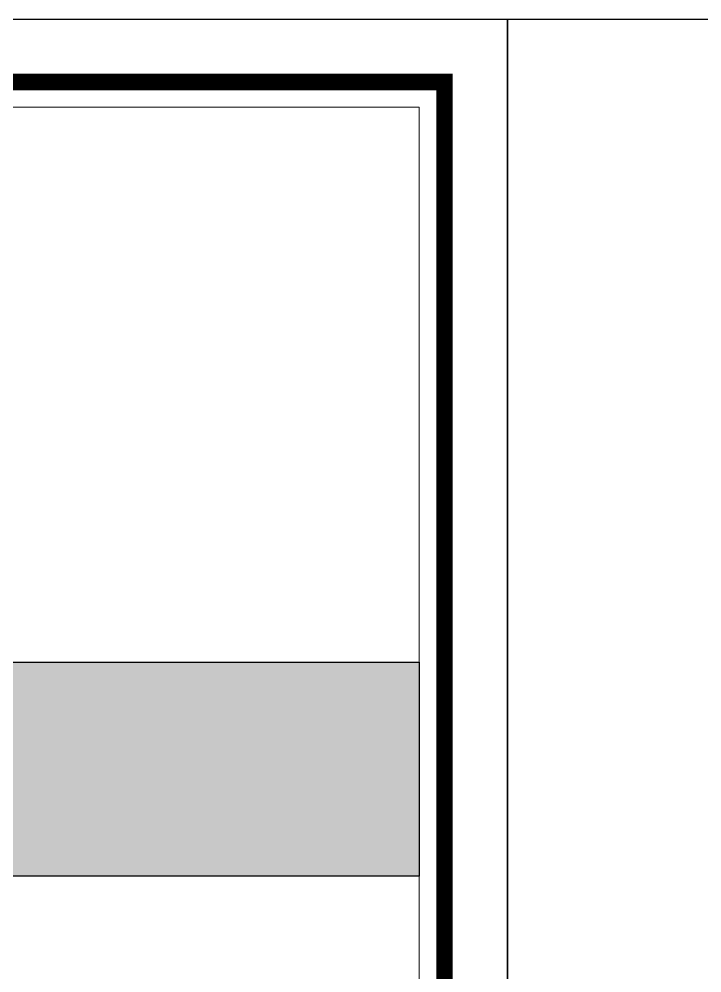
# Model space of a CAD drawing. Header units: inches. Extents: x 340055 to 349452, y -34649 to -30845.
# Drawn here: x 342673.9 to 342737.5, y -31389 to -31300.1 of the extents above; entities that cross this region are included whole.
import ezdxf

# ---------------------------------------------------------------- set-up
doc = ezdxf.new("R2010")
doc.units = ezdxf.units.IN
doc.header["$MEASUREMENT"] = 0
for name, color, linetype in [('7', 7, 'Continuous'), ('KHUNG BV', 7, 'Continuous'), ('NET IN', 3, 'Continuous')]:
    doc.layers.add(name, color=color, linetype=linetype)
doc.layers.add('bia', color=7, linetype='Continuous', true_color=0xb6cdbc)

# ---------------------------------------------------------------- blocks, each defined once
blk = doc.blocks.new('fsdfsdf')
at = {"layer": '7', "lineweight": 20, "ltscale": 100}
blk.add_lwpolyline([(29.296, 411.797), (598.952, 411.797), (598.952, 8.203), (29.296, 8.203)], close=True, dxfattribs=at)
at = {"layer": 'Defpoints', "color": 0}
blk.add_lwpolyline([(0, 420), (607.155, 420), (607.155, 0), (0, 0)], close=True, dxfattribs=at)
at = {"layer": 'KHUNG BV', "color": 247, "const_width": 1.539}
blk.add_lwpolyline([(26.952, 414.141), (601.296, 414.141), (601.296, 5.859), (26.952, 5.859)], close=True, dxfattribs=at)

msp = doc.modelspace()

# ---------------------------------------------------------------- hatches: boundary and pattern name
at = {"layer": 'bia'}
h = msp.add_hatch(color=256, dxfattribs=at)
h.dxf.hatch_style = 1
h.paths.add_polyline_path([(342141.5266, -31360.0341), (342711.183, -31360.0341), (342711.183, -31379.9843), (342141.5266, -31379.9843)])

# ---------------------------------------------------------------- linework, layer by layer
msp.add_lwpolyline([(342141.5266, -31360.0341), (342711.183, -31360.0341), (342711.183, -31379.9843), (342141.5266, -31379.9843)], close=True, dxfattribs=at)
at = {"layer": 'NET IN'}
for points in [[(342112.2309, -31300.141), (342719.3858, -31300.141), (342719.3858, -31720.141), (342112.2309, -31720.141)], [(342719.3858, -31300.141), (343326.5407, -31300.141), (343326.5407, -31720.141), (342719.3858, -31720.141)]]:
    msp.add_lwpolyline(points, close=True, dxfattribs=at)

# ---------------------------------------------------------------- block references
for p in [(342112.2309, -31720.141), (342719.3858, -31720.141)]:
    msp.add_blockref('fsdfsdf', p)

doc.saveas('drawing.dxf')
